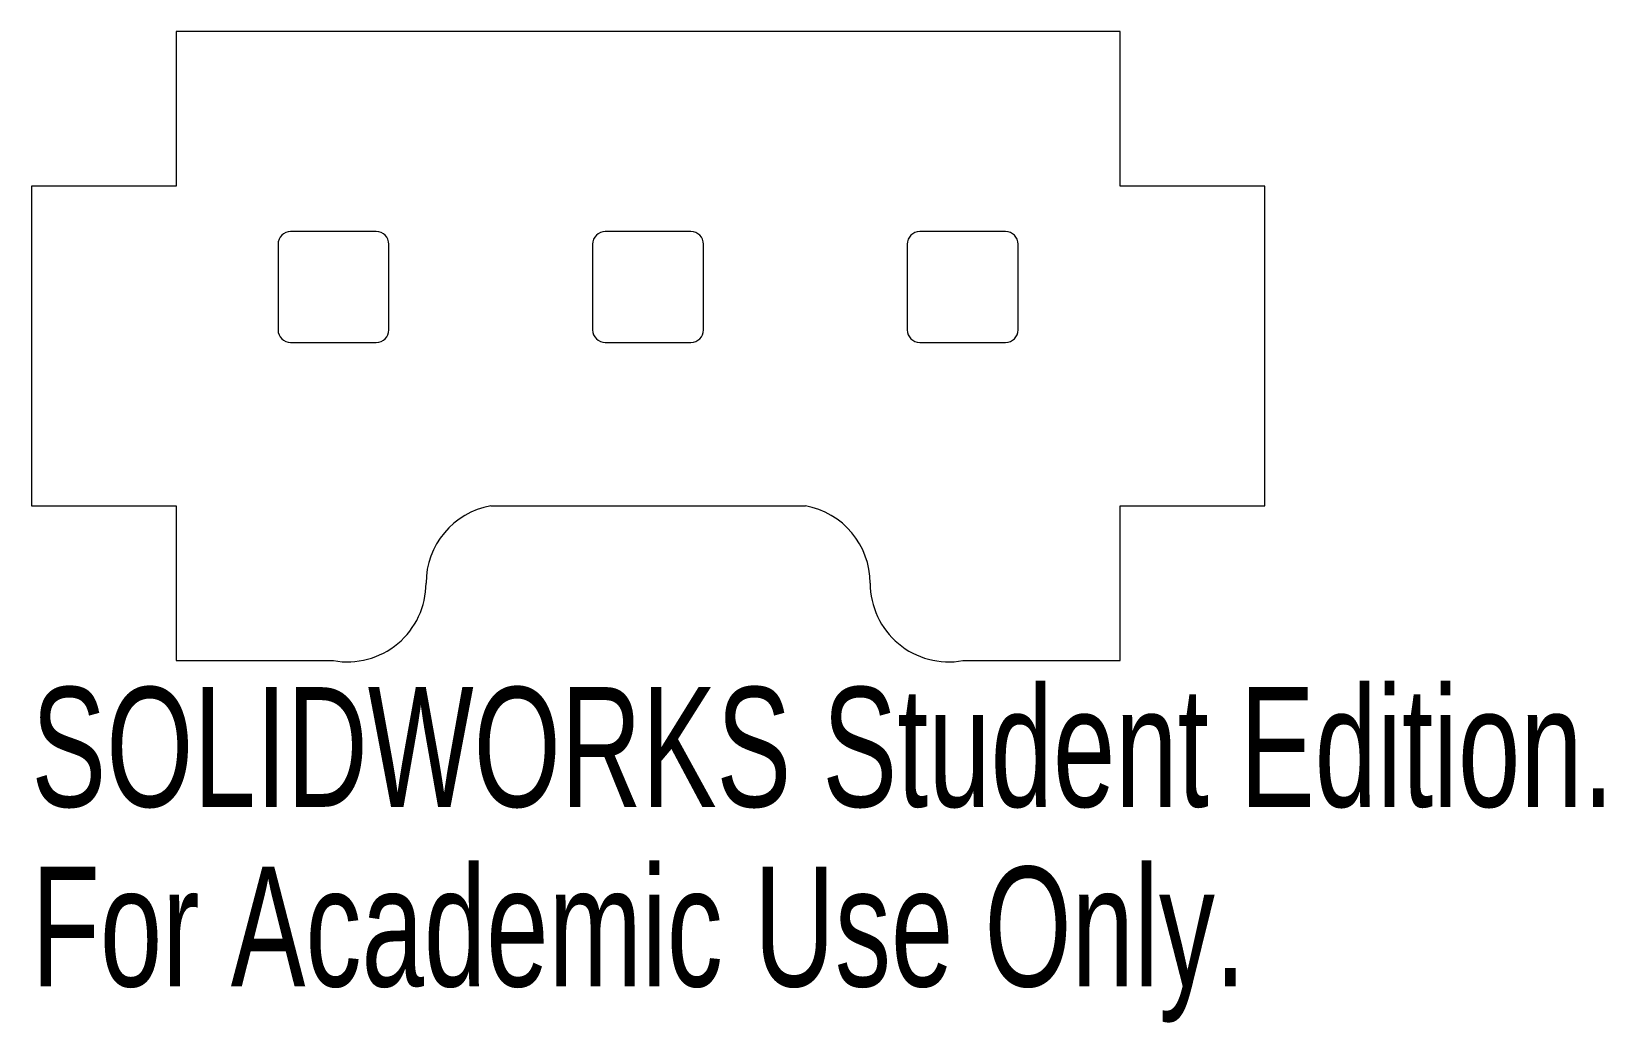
# Model space of a CAD drawing. Header units: inches. Extents: x -1.73 to 0.77, y -0.58 to 1.
import ezdxf

# ---------------------------------------------------------------- set-up
doc = ezdxf.new("R2010")
doc.units = ezdxf.units.IN
doc.header["$MEASUREMENT"] = 0
doc.styles.add('SLDTEXTSTYLE0', font='TXT', dxfattribs={"width": 0.7})

msp = doc.modelspace()

# ---------------------------------------------------------------- linework, layer by layer
at = {"color": 7, "linetype": 'Continuous', "lineweight": 15}
for p, q in [((0, 1), (-1.5, 1)), ((-1.5, 1), (-1.5, 0.7539)), ((0, 0.7539), (0, 1)), ((-1.5, 0.7539), (-1.73, 0.7539)), ((-1.73, 0.7539), (-1.73, 0.2461)), ((0.23, 0.7539), (0, 0.7539)), ((0.23, 0.2461), (0.23, 0.7539)), ((-1.1819, 0.6818), (-1.3181, 0.6818)), ((-0.6819, 0.6818), (-0.8181, 0.6818)), ((-0.1819, 0.6818), (-0.3181, 0.6818)), ((-1.3381, 0.6618), (-1.3381, 0.5257)), ((-1.1619, 0.5257), (-1.1619, 0.6618)), ((-0.8381, 0.6618), (-0.8381, 0.5257)), ((-0.6619, 0.5257), (-0.6619, 0.6618)), ((-0.3381, 0.6618), (-0.3381, 0.5257)), ((-0.1619, 0.5257), (-0.1619, 0.6618)), ((-1.3181, 0.5057), (-1.1819, 0.5057)), ((-0.8181, 0.5057), (-0.6819, 0.5057)), ((-0.3181, 0.5057), (-0.1819, 0.5057)), ((-1.73, 0.2461), (-1.5, 0.2461)), ((-1.5, 0.2461), (-1.5, 0)), ((-1, 0.2461), (-0.5, 0.2461)), ((0, 0), (0, 0.2461)), ((0, 0.2461), (0.23, 0.2461)), ((-0.25, 0), (0, 0)), ((-1.5, 0), (-1.25, 0))]:
    msp.add_line(p, q, dxfattribs=at)
for centre, radius, start, end in [((-1.3181, 0.6618), 0.02, 90, 180), ((-1.1819, 0.6618), 0.02, 0, 90), ((-0.8181, 0.6618), 0.02, 90, 180), ((-0.6819, 0.6618), 0.02, 0, 90), ((-0.3181, 0.6618), 0.02, 90, 180), ((-0.1819, 0.6618), 0.02, 0, 90), ((-1.3181, 0.5257), 0.02, 180, 270), ((-1.1819, 0.5257), 0.02, 270, 0), ((-0.8181, 0.5257), 0.02, 180, 270), ((-0.6819, 0.5257), 0.02, 270, 0), ((-0.3181, 0.5257), 0.02, 180, 270), ((-0.1819, 0.5257), 0.02, 270, 0), ((-0.9779, 0.123), 0.125, 100.1817, 180), ((-0.5221, 0.123), 0.125, 0, 79.8183), ((-1.2279, 0.123), 0.125, 259.8183, 0), ((-0.2721, 0.123), 0.125, 180, 280.1817)]:
    msp.add_arc(centre, radius, start, end, dxfattribs=at)

# ---------------------------------------------------------------- texts
at = {"color": 7, "linetype": 'Continuous', "char_height": 0.1903, "attachment_point": 1, "style": 'SLDTEXTSTYLE0'}
for s, insert in [('SOLIDWORKS Student Edition.', (-1.73, -0.0421)), ('For Academic Use Only.', (-1.73, -0.3276))]:
    msp.add_mtext(s, dxfattribs=dict(at, insert=insert))

doc.saveas('drawing.dxf')
